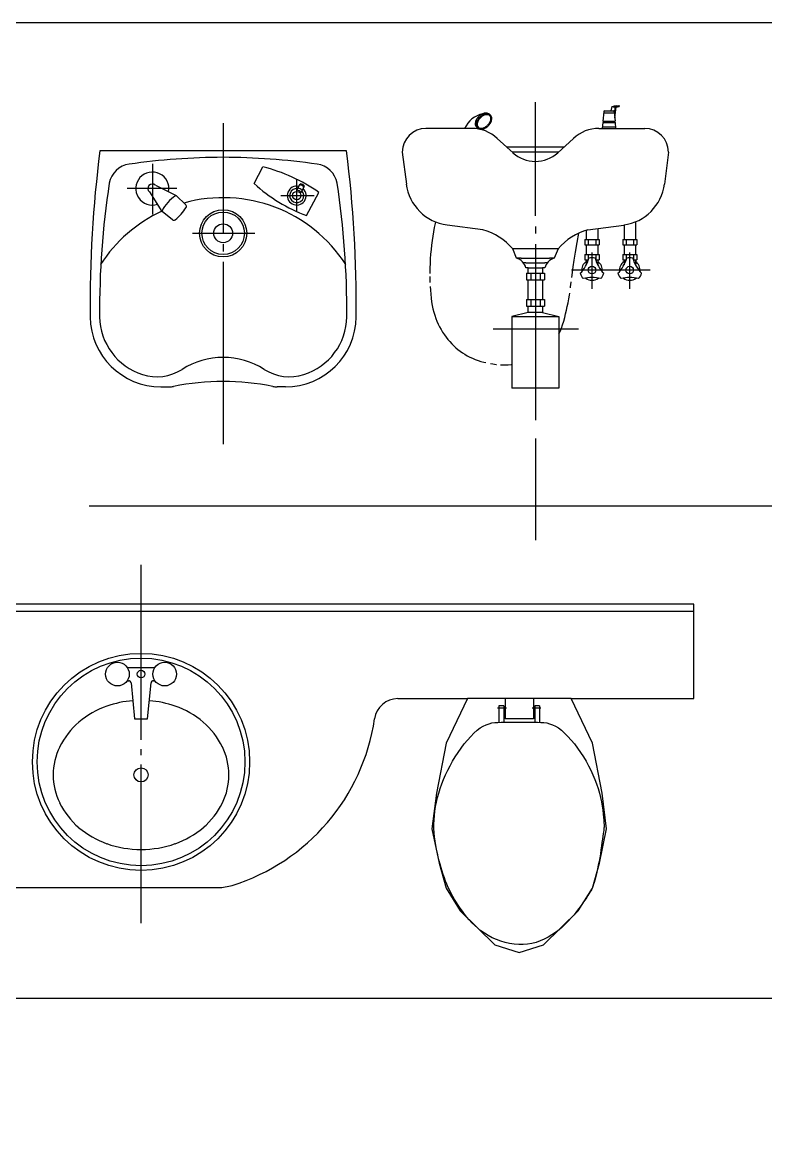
# Model space of a CAD drawing. Header units: inches. Extents: x -1249499 to 290957, y -589671 to 1013543.
# Drawn here: x -1180809 to -1179235, y 301342 to 303723 of the extents above; entities that cross this region are included whole.
import ezdxf

# ---------------------------------------------------------------- set-up
doc = ezdxf.new("R2010")
doc.units = ezdxf.units.IN
doc.header["$MEASUREMENT"] = 0
doc.layers.add('1BATH', color=1, linetype='Continuous')

msp = doc.modelspace()

# ---------------------------------------------------------------- linework, layer by layer
at = {"layer": '1BATH'}
for p, q in [((-1179722.7, 303313.5), (-1179722.7, 303554.4)), ((-1179578, 303534.1), (-1179579.7, 303514.1)), ((-1179578.2, 303531.9), (-1179555.5, 303531.9)), ((-1179576, 303535.9), (-1179557.7, 303535.9)), ((-1179562.4, 303535.9), (-1179559.9, 303545.2)), ((-1179559.9, 303545.2), (-1179552, 303547.4)), ((-1179555.7, 303534.1), (-1179554, 303514.2)), ((-1179555.4, 303530), (-1179553.2, 303545.2)), ((-1179554.6, 303520.8), (-1179551.2, 303543.7)), ((-1179553.2, 303545.2), (-1179545.3, 303547.4)), ((-1179551.2, 303543.7), (-1179545.3, 303545.4)), ((-1179545.3, 303547.4), (-1179545.3, 303545.4)), ((-1180383.8, 303509.5), (-1180383.8, 303277.3)), ((-1179821.1, 303529.4), (-1179819.9, 303528.6)), ((-1179579.9, 303511.4), (-1179581, 303498.7)), ((-1179579.9, 303511.4), (-1179553.8, 303511.4)), ((-1179579.7, 303514.2), (-1179554, 303514.2)), ((-1179578.8, 303514.2), (-1179579.1, 303511.4)), ((-1179554.9, 303514.2), (-1179554.6, 303511.4)), ((-1179553.8, 303511.4), (-1179552.7, 303498.7)), ((-1179857.4, 303498.7), (-1179954.4, 303498.7)), ((-1179845, 303499.6), (-1179842.7, 303498.2)), ((-1179588, 303498.7), (-1179490.9, 303498.7)), ((-1179580.7, 303501.9), (-1179553, 303501.9)), ((-1179803.3, 303477.7), (-1179770, 303447.1)), ((-1179642, 303477.7), (-1179675.3, 303447.1)), ((-1180004.4, 303448.7), (-1179995.9, 303380.9)), ((-1179662.7, 303458.7), (-1179782.6, 303458.7)), ((-1179673.6, 303448.7), (-1179771.7, 303448.7)), ((-1179440.9, 303448.7), (-1179449.4, 303380.9)), ((-1180533.8, 303423.7), (-1180533.8, 303316.7)), ((-1180318.3, 303381.8), (-1180299.6, 303417.1)), ((-1180228, 303323.6), (-1180228, 303389.7)), ((-1180527.4, 303378.5), (-1180483.3, 303356.8)), ((-1180227.5, 303367.9), (-1180220.5, 303381.2)), ((-1180218.7, 303363.3), (-1180211.6, 303376.5)), ((-1180540.1, 303364.2), (-1180513.4, 303323)), ((-1180463.1, 303336.8), (-1180483.1, 303356.5)), ((-1180261.8, 303356.4), (-1180190.8, 303356.4)), ((-1180207.1, 303314), (-1180181.1, 303363)), ((-1180491.2, 303305.2), (-1180513.1, 303322.7)), ((-1179833.7, 303284.1), (-1179909.7, 303294.1)), ((-1179611.6, 303284.1), (-1179535.6, 303294.1)), ((-1179534.8, 303294.2), (-1179534.8, 303263.4)), ((-1179510.5, 303300.8), (-1179510.5, 303263.4)), ((-1180448.8, 303276.6), (-1180316.5, 303276.6)), ((-1179722.7, 303291.1), (-1179722.7, 303276.1)), ((-1179614.8, 303283.2), (-1179614.8, 303263.4)), ((-1179590.5, 303286.9), (-1179590.5, 303263.4)), ((-1180383.8, 303253.3), (-1180383.8, 303238.3)), ((-1179722.7, 303253.6), (-1179722.7, 302880.4)), ((-1179617.7, 303263.4), (-1179587.7, 303263.4)), ((-1179617.7, 303263.4), (-1179617.7, 303252)), ((-1179617.7, 303252), (-1179587.7, 303252)), ((-1179614.8, 303252), (-1179614.8, 303231.5)), ((-1179610.7, 303263.4), (-1179610.7, 303252)), ((-1179594.6, 303263.4), (-1179594.6, 303252)), ((-1179590.5, 303252), (-1179590.5, 303231.5)), ((-1179587.7, 303263.4), (-1179587.7, 303252)), ((-1179537.7, 303263.4), (-1179537.7, 303252)), ((-1179537.7, 303263.4), (-1179507.7, 303263.4)), ((-1179537.7, 303252), (-1179507.7, 303252)), ((-1179534.8, 303252), (-1179534.8, 303231.5)), ((-1179530.7, 303263.4), (-1179530.7, 303252)), ((-1179514.6, 303263.4), (-1179514.6, 303252)), ((-1179510.5, 303252), (-1179510.5, 303231.5)), ((-1179507.7, 303263.4), (-1179507.7, 303252)), ((-1179674.7, 303243.7), (-1179770.7, 303243.7)), ((-1179617.7, 303231.5), (-1179587.7, 303231.5)), ((-1179617.7, 303231.5), (-1179617.7, 303220.2)), ((-1179610.7, 303231.5), (-1179610.7, 303220.2)), ((-1179602.7, 303158.6), (-1179602.7, 303236.1)), ((-1179594.6, 303231.5), (-1179594.6, 303220.2)), ((-1179587.7, 303231.5), (-1179587.7, 303220.2)), ((-1179537.7, 303231.5), (-1179507.7, 303231.5)), ((-1179537.7, 303231.5), (-1179537.7, 303220.2)), ((-1179530.7, 303231.5), (-1179530.7, 303220.2)), ((-1179522.7, 303158.6), (-1179522.7, 303236.1)), ((-1179514.6, 303231.5), (-1179514.6, 303220.2)), ((-1179507.7, 303231.5), (-1179507.7, 303220.2)), ((-1180383.8, 303215.8), (-1180383.8, 302830.1)), ((-1179479.4, 303198.7), (-1179645.9, 303198.7)), ((-1179617.7, 303220.2), (-1179610.3, 303220.2)), ((-1179614.8, 303220.2), (-1179614.8, 303209.6)), ((-1179595.1, 303220.2), (-1179587.7, 303220.2)), ((-1179590.5, 303220.2), (-1179590.5, 303209.6)), ((-1179537.7, 303220.2), (-1179530.3, 303220.2)), ((-1179534.8, 303220.2), (-1179534.8, 303209.6)), ((-1179515.1, 303220.2), (-1179507.7, 303220.2)), ((-1179510.5, 303220.2), (-1179510.5, 303209.6)), ((-1179741.7, 303192.3), (-1179741.7, 303178.3)), ((-1179732.5, 303192.3), (-1179732.5, 303178.3)), ((-1179712.8, 303192.3), (-1179712.8, 303178.3)), ((-1179703.6, 303192.3), (-1179703.6, 303178.3)), ((-1179722.7, 303170.9), (-1179722.7, 302911.8)), ((-1179741.7, 303136.2), (-1179741.7, 303122.2)), ((-1179732.5, 303136.2), (-1179732.5, 303122.2)), ((-1179712.8, 303136.2), (-1179712.8, 303122.2)), ((-1179703.6, 303136.2), (-1179703.6, 303122.2)), ((-1179737.7, 303108.7), (-1179772.7, 303100.1)), ((-1179707.7, 303108.7), (-1179737.7, 303108.7)), ((-1179707.7, 303108.7), (-1179672.7, 303100.1)), ((-1179772.7, 303100.1), (-1179672.7, 303100.1)), ((-1179772.7, 303100.1), (-1179772.7, 302948.7)), ((-1179672.7, 303100.1), (-1179672.7, 302948.7)), ((-1179631.6, 303073.4), (-1179812.3, 303073.4)), ((-1180252, 302951.3), (-1180269.2, 302951.3)), ((-1179672.7, 302948.7), (-1179772.7, 302948.7)), ((-1179722.7, 302842.2), (-1179722.7, 302626.3)), ((-1178694, 302698.7), (-1180667.4, 302698.7)), ((-1180557.7, 302203.5), (-1180557.7, 302574.5)), ((-1179386.7, 302490.8), (-1181006.7, 302490.8)), ((-1179386.7, 302290.8), (-1179386.7, 302490.8)), ((-1181007.7, 302475.8), (-1179386.7, 302475.8)), ((-1180587, 302356.8), (-1180528.4, 302356.8)), ((-1180587, 302328.8), (-1180583.9, 302328.8)), ((-1180578.9, 302324.2), (-1180571.7, 302247.8)), ((-1180543.7, 302247.8), (-1180536.5, 302324.2)), ((-1180531.5, 302328.8), (-1180528.4, 302328.8)), ((-1180013.7, 302290.8), (-1179866.7, 302290.8)), ((-1179866.7, 302290.8), (-1179911.7, 302196.5)), ((-1179646.7, 302290.8), (-1179866.7, 302290.8)), ((-1179783.8, 302270.6), (-1179803.1, 302270.6)), ((-1179789.7, 302275.6), (-1179799.7, 302275.6)), ((-1179799.7, 302275.6), (-1179799.7, 302240.8)), ((-1179789.7, 302275.6), (-1179789.7, 302240.8)), ((-1179786.7, 302290.8), (-1179786.7, 302248.1)), ((-1179711, 302270.6), (-1179729.6, 302270.6)), ((-1179726.7, 302290.8), (-1179726.7, 302248.1)), ((-1179723.7, 302275.6), (-1179723.7, 302240.8)), ((-1179713.7, 302275.6), (-1179723.7, 302275.6)), ((-1179713.7, 302275.6), (-1179713.7, 302240.8)), ((-1179601.7, 302196.5), (-1179646.7, 302290.8)), ((-1179646.7, 302290.8), (-1179386.7, 302290.8)), ((-1180571.7, 302247.8), (-1180543.7, 302247.8)), ((-1179726.7, 302248.1), (-1179786.7, 302248.1)), ((-1180557.7, 302171.1), (-1180557.7, 302184)), ((-1179911.7, 302196.5), (-1179932.1, 302090.5)), ((-1179581.3, 302090.5), (-1179601.7, 302196.5)), ((-1180557.7, 301815.4), (-1180557.7, 302151.1)), ((-1179932.1, 302090.5), (-1179941.7, 302014.7)), ((-1179571.7, 302014.7), (-1179581.3, 302090.5)), ((-1179941.7, 302014.7), (-1179926.7, 301942)), ((-1179586.7, 301942), (-1179571.7, 302014.7)), ((-1179926.7, 301942), (-1179911.7, 301889.1)), ((-1179601.7, 301889.1), (-1179586.7, 301942)), ((-1181006.7, 301890.8), (-1180394.4, 301890.8)), ((-1179911.7, 301889.1), (-1179881.7, 301841)), ((-1179631.7, 301841), (-1179601.7, 301889.1)), ((-1179881.7, 301841), (-1179808.4, 301769.1)), ((-1179705.4, 301769.3), (-1179631.7, 301841)), ((-1179808.4, 301769.1), (-1179756.7, 301753.1)), ((-1179756.7, 301753.1), (-1179705.4, 301769.3)), ((-1176762.5, 301655.4), (-1182846.3, 301655.4))]:
    msp.add_line(p, q, dxfattribs=at)
at = {"layer": '1BATH', "color": 1}
for p, q in [((-1180122.7, 303451.3), (-1180644.8, 303451.3)), ((-1180481.7, 303371.3), (-1180587.2, 303371.3)), ((-1179762.7, 303223.7), (-1179770.7, 303243.7)), ((-1179752.7, 303223.7), (-1179762.7, 303223.7)), ((-1179752.7, 303223.7), (-1179692.7, 303223.7)), ((-1179682.7, 303223.7), (-1179692.7, 303223.7)), ((-1179674.7, 303243.7), (-1179682.7, 303223.7)), ((-1179742.7, 303213.7), (-1179747.7, 303213.7)), ((-1179742.7, 303213.7), (-1179702.7, 303213.7)), ((-1179737.7, 303203.7), (-1179742.7, 303203.7)), ((-1179737.7, 303203.7), (-1179707.7, 303203.7)), ((-1179737.7, 303192.3), (-1179737.7, 303203.7)), ((-1179702.7, 303203.7), (-1179707.7, 303203.7)), ((-1179707.7, 303203.7), (-1179707.7, 303192.3)), ((-1179697.6, 303213.7), (-1179702.7, 303213.7)), ((-1179741.7, 303192.3), (-1179703.6, 303192.3)), ((-1179741.7, 303178.3), (-1179703.6, 303178.3)), ((-1179737.7, 303136.2), (-1179737.7, 303178.3)), ((-1179707.7, 303178.3), (-1179707.7, 303136.2)), ((-1179741.7, 303136.2), (-1179703.6, 303136.2)), ((-1179741.7, 303122.2), (-1179703.6, 303122.2)), ((-1179737.7, 303108.7), (-1179737.7, 303122.2)), ((-1179707.7, 303122.2), (-1179707.7, 303108.7)), ((-1180515.5, 302951.3), (-1180498.3, 302951.3))]:
    msp.add_line(p, q, dxfattribs=at)
at = {"layer": '1BATH'}
for points in [[(-1183059.6, 303723.1), (-1173419.7, 303723.1), (-1173419.7, 298593.7), (-1183059.6, 298593.7)], [(-1179673.9, 302228.7), (-1179667.3, 302223.7), (-1179660.6, 302217.7), (-1179653.7, 302210.7), (-1179646.9, 302203.1), (-1179640.1, 302194.8), (-1179633.5, 302186.1), (-1179627.1, 302177), (-1179621, 302167.6), (-1179615.3, 302158.2), (-1179610, 302148.7), (-1179605.2, 302139.1), (-1179600.7, 302129.4), (-1179596.6, 302119.8), (-1179593, 302110.1), (-1179589.8, 302100.5), (-1179587.1, 302090.9), (-1179584.7, 302081.3), (-1179582.8, 302072), (-1179581.2, 302063), (-1179579.9, 302054.4), (-1179578.9, 302046.5), (-1179578.2, 302039.4), (-1179577.7, 302033.2), (-1179577.3, 302028.1), (-1179577.1, 302024), (-1179577.1, 302020.9), (-1179577.1, 302018.4), (-1179577.3, 302016.2), (-1179577.6, 302014), (-1179578, 302011.5), (-1179578.6, 302008.4), (-1179579.2, 302004.3), (-1179579.9, 301999.2), (-1179580.8, 301993), (-1179581.7, 301986.1), (-1179582.7, 301978.5), (-1179583.8, 301970.4), (-1179585, 301962.2), (-1179586.4, 301953.9), (-1179587.8, 301945.7), (-1179589.3, 301937.9), (-1179590.9, 301930.5), (-1179592.5, 301923.5), (-1179594, 301917.1), (-1179595.5, 301911.3), (-1179597, 301906.1), (-1179598.2, 301901.6), (-1179599.3, 301897.9), (-1179600.2, 301895), (-1179600.9, 301892.7), (-1179601.6, 301890.8), (-1179602.3, 301889.2), (-1179603.1, 301887.6), (-1179604.1, 301885.8), (-1179605.4, 301883.7), (-1179607, 301881.1), (-1179609.1, 301877.7), (-1179611.7, 301873.7), (-1179614.6, 301869), (-1179618, 301863.9), (-1179621.8, 301858.3), (-1179626, 301852.3), (-1179630.6, 301846.1), (-1179635.5, 301839.7), (-1179640.8, 301833.1), (-1179646.5, 301826.5), (-1179652.5, 301820), (-1179658.8, 301813.5), (-1179665.5, 301807.2), (-1179672.5, 301801.2), (-1179679.8, 301795.5), (-1179687.5, 301790.3), (-1179695.5, 301785.5), (-1179703.7, 301781.3), (-1179712.2, 301777.7), (-1179721, 301774.6), (-1179730, 301772.3), (-1179739.1, 301770.7), (-1179748.5, 301769.8), (-1179757.9, 301769.7), (-1179767.5, 301770.4), (-1179777.1, 301772), (-1179786.7, 301774.2), (-1179796.1, 301777), (-1179805.3, 301780.5), (-1179814.1, 301784.5), (-1179822.5, 301788.9), (-1179830.5, 301793.8), (-1179837.9, 301799), (-1179844.7, 301804.4), (-1179851.1, 301810.1), (-1179857, 301816), (-1179862.6, 301822.1), (-1179867.7, 301828.2), (-1179872.6, 301834.5), (-1179877.3, 301840.7), (-1179881.7, 301846.9), (-1179885.9, 301853.1), (-1179890, 301859.3), (-1179893.8, 301865.6), (-1179897.4, 301871.8), (-1179900.9, 301878.1), (-1179904.1, 301884.5), (-1179907.2, 301891), (-1179910, 301897.6), (-1179912.7, 301904.2), (-1179915.2, 301911.1), (-1179917.6, 301918), (-1179919.9, 301925.2), (-1179922.1, 301932.5), (-1179924.2, 301940), (-1179926.3, 301947.6), (-1179928.3, 301955.6), (-1179930.2, 301963.7), (-1179932, 301972), (-1179933.6, 301980.4), (-1179935, 301989.1), (-1179936.1, 301997.9), (-1179937, 302006.8), (-1179937.4, 302015.8), (-1179937.5, 302024.9), (-1179937.1, 302034.1), (-1179936.4, 302043.4), (-1179935.3, 302052.8), (-1179933.8, 302062.2), (-1179931.9, 302071.7), (-1179929.7, 302081.3), (-1179927, 302090.9), (-1179924, 302100.5), (-1179920.7, 302110.2), (-1179916.9, 302119.9), (-1179912.8, 302129.5), (-1179908.3, 302139.1), (-1179903.4, 302148.7), (-1179898.1, 302158.2), (-1179892.4, 302167.7), (-1179886.3, 302177), (-1179879.9, 302186.1), (-1179873.3, 302194.8), (-1179866.5, 302203.1), (-1179859.6, 302210.7), (-1179852.8, 302217.7), (-1179846, 302223.7), (-1179839.4, 302228.7), (-1179833.1, 302232.7), (-1179826.9, 302235.7), (-1179820.7, 302237.8), (-1179814.6, 302239.3), (-1179808.4, 302240.1), (-1179801.9, 302240.6), (-1179795.2, 302240.7), (-1179788.1, 302240.8), (-1179780.6, 302240.8), (-1179772.7, 302240.8), (-1179764.6, 302240.8), (-1179756.4, 302240.8), (-1179748.2, 302240.8), (-1179740.1, 302240.8), (-1179732.3, 302240.8), (-1179724.8, 302240.8), (-1179717.8, 302240.7), (-1179711.1, 302240.6), (-1179704.7, 302240.1), (-1179698.5, 302239.3), (-1179692.4, 302237.8), (-1179686.4, 302235.7), (-1179680.2, 302232.7)]]:
    msp.add_lwpolyline(points, close=True, dxfattribs=at)
for points in [[(-1179842.7, 303498.2, 0.07724), (-1179840, 303497.3, 0.106733), (-1179833.6, 303497.5, 0.072961), (-1179827.9, 303499.9, 0.059433), (-1179822.3, 303504.2, 0.059433), (-1179817.8, 303509.8, 0.072961), (-1179815.4, 303515.4, 0.106733), (-1179815, 303521.8, 0.155407), (-1179817.6, 303526.9, 0.155407), (-1179822.6, 303529.6, 0.106733), (-1179829, 303529.3, 0.072961), (-1179834.7, 303527, 0.059433), (-1179840.4, 303522.6, 0.059433), (-1179844.8, 303517.1, 0.072961), (-1179847.3, 303511.4, 0.106733), (-1179847.6, 303505, 0.155407), (-1179845, 303499.9, 0.155407)], [(-1179847.3, 303501.3, 0.07724), (-1179845, 303499.6, 0.106733)], [(-1179845, 303499.9, 0.04396), (-1179843.8, 303498.8, 0.106733)]]:
    msp.add_lwpolyline(points, format="xyb", dxfattribs=at)
msp.add_lwpolyline([(-1179843.6, 303501.3, 0.155407), (-1179839.6, 303499.2, 0.106733), (-1179834.1, 303499.4, 0.072961), (-1179828.9, 303501.6, 0.059433), (-1179823.7, 303505.6, 0.059433), (-1179819.5, 303510.8, 0.072961), (-1179817.3, 303516, 0.106733), (-1179817, 303521.5, 0.155407), (-1179819, 303525.5, 0.155407), (-1179823, 303527.6, 0.106733), (-1179828.5, 303527.4, 0.072961), (-1179833.7, 303525.3, 0.059433), (-1179839, 303521.2, 0.059433), (-1179843.1, 303516, 0.072961), (-1179845.4, 303510.9, 0.106733), (-1179845.6, 303505.3, 0.155407)], format="xyb", close=True, dxfattribs=at)
for points in [[(-1179934.1, 303300.6), (-1179934.9, 303297.2), (-1179936.7, 303288.6), (-1179938.4, 303279.7), (-1179939.9, 303270.5), (-1179941.3, 303261.2), (-1179942.5, 303251.7), (-1179943.5, 303242.1), (-1179944.4, 303232.3), (-1179945.1, 303222.6), (-1179945.6, 303212.8), (-1179945.9, 303203.1), (-1179946.1, 303193.4), (-1179946.1, 303191.7)], [(-1179645.4, 303183.1), (-1179644.1, 303193.3), (-1179642.5, 303205.3), (-1179640.4, 303219.5), (-1179637.8, 303236.5), (-1179634.3, 303257.1), (-1179630.7, 303277)], [(-1179946.1, 303184.7), (-1179946.1, 303183.8), (-1179945.9, 303174.5), (-1179945.9, 303172.5)], [(-1179945.5, 303163.7), (-1179945, 303156.3), (-1179944.3, 303147.7), (-1179943.4, 303139.4), (-1179942.3, 303131.4), (-1179941, 303123.8), (-1179939.5, 303116.5), (-1179937.8, 303109.6), (-1179935.9, 303102.9), (-1179933.7, 303096.4), (-1179931.2, 303090.2), (-1179928.6, 303084.1), (-1179925.6, 303078.3), (-1179922.4, 303072.6), (-1179919, 303067.1), (-1179915.4, 303061.8), (-1179911.6, 303056.7), (-1179907.7, 303051.8), (-1179903.7, 303047.1), (-1179899.5, 303042.6), (-1179895.3, 303038.3), (-1179890.9, 303034.2), (-1179886.5, 303030.4), (-1179881.9, 303026.8), (-1179877.1, 303023.4), (-1179872.2, 303020.2), (-1179867, 303017.2), (-1179861.6, 303014.4), (-1179856, 303011.8), (-1179850.1, 303009.4), (-1179844.1, 303007.2), (-1179837.9, 303005.3), (-1179831.6, 303003.5), (-1179827.8, 303002.6)], [(-1179648.4, 303160.7), (-1179648, 303163.3), (-1179646.8, 303172.7), (-1179646.6, 303173.8)], [(-1179672.7, 303063.4), (-1179670.3, 303068.6), (-1179667.6, 303075.6), (-1179665, 303082.9), (-1179662.6, 303090.3), (-1179660.5, 303097.9), (-1179658.5, 303105.7), (-1179656.6, 303113.5), (-1179655, 303121.3), (-1179653.4, 303129.3), (-1179652, 303137.4), (-1179650.6, 303145.7), (-1179650, 303150)], [(-1179817.5, 303000.5), (-1179812.4, 302999.7), (-1179805.9, 302998.9), (-1179805.1, 302998.8)], [(-1179796.2, 302998.1), (-1179793.1, 302997.9), (-1179786.7, 302997.9), (-1179780.2, 302998), (-1179773.8, 302998.5), (-1179772.7, 302998.6)]]:
    msp.add_lwpolyline(points, dxfattribs=at)
for centre, radius in [((-1180228, 303356.4), 9), ((-1180383.8, 303276.6), 50), ((-1180383.8, 303276.6), 45), ((-1180383.8, 303276.6), 20), ((-1179602.7, 303198.7), 8.01), ((-1179522.7, 303198.7), 8.01), ((-1180557.7, 302156.8), 230), ((-1180557.7, 302156.8), 220), ((-1180607.7, 302342.8), 25), ((-1180507.7, 302342.8), 25), ((-1180557.7, 302342.8), 8), ((-1180557.7, 302129.3), 15)]:
    msp.add_circle(centre, radius, dxfattribs=at)
for centre, radius, start, end in [((-1179576, 303533.9), 2, 90, 175.1685), ((-1179556.5, 303552.9), 8.36, 246.1964, 293.8036), ((-1179557.7, 303533.9), 2, 4.8317, 90), ((-1179548.7, 303555.1), 8.36, 246.1964, 277.2395), ((-1179821.4, 303474.8), 56.5, 103.013, 154.9438), ((-1179834.9, 303508.8), 15.2, 164.8262, 189.1953), ((-1179829, 303507.2), 21.3, 148.1342, 164.8262), ((-1179821.6, 303502.6), 30, 134.5293, 148.1342), ((-1179821.6, 303502.6), 30, 120.9244, 134.5293), ((-1179826.1, 303510.1), 21.3, 104.2324, 120.9244), ((-1179827.6, 303516), 15.2, 79.8633, 104.2324), ((-1179826.6, 303521.7), 9.4, 54.5977, 79.8633), ((-1179954.4, 303448.7), 50, 90, 180), ((-1179857.4, 303418.7), 80, 47.4767, 90), ((-1179840.6, 303507.9), 9.4, 189.1953, 224.5293), ((-1179806.3, 303426.4), 80.2, 116.7423, 117.5926), ((-1179588, 303418.7), 80, 90, 132.5233), ((-1179490.9, 303448.7), 50, 0, 90), ((-1178151.8, 303128.1), 2513.8, 172.6128, 180.6563), ((-1180377.7, 301973.4), 1464.1, 90.2358, 98.0561), ((-1180389.8, 301973.4), 1464.1, 81.9439, 89.7642), ((-1182615.7, 303128.1), 2513.8, 359.3437, 7.3872), ((-1179722.7, 303498.7), 70, 227.4767, 270), ((-1179722.7, 303498.7), 70, 270, 312.5233), ((-1180575.9, 303373.6), 50, 98.0561, 169.4685), ((-1180382.9, 303078.1), 349.1, 54.6908, 76.1884), ((-1180191.6, 303373.6), 50, 10.5315, 81.9439), ((-1180533.8, 303371.3), 35, 349.0425, 287.7), ((-1178838.4, 303111.3), 1807.2, 171.3627, 180.3715), ((-1180533.8, 303371.3), 9.53, 48.3713, 228.3713), ((-1180084.2, 303640.8), 349.1, 227.8875, 249.3852), ((-1180228, 303356.4), 20, 76.5155, 47.5605), ((-1180228, 303356.4), 15, 81.5092, 42.5668), ((-1180228, 303356.4), 11.5, 36.2665, 87.8095), ((-1180225.8, 303360.6), 11.5, 36.2665, 87.8095), ((-1180222.2, 303367.4), 11.5, 36.2665, 87.8095), ((-1180220.9, 303369.7), 11.5, 36.2665, 87.8095), ((-1181929.1, 303111.3), 1807.2, 359.6285, 8.6373), ((-1179896.7, 303393.3), 100, 187.1257, 262.5054), ((-1179548.6, 303393.3), 100, 277.4946, 352.8743), ((-1180444.6, 303292.2), 75.4, 121.885, 155.1962), ((-1180485.2, 303354.4), 3, 44.6551, 51.5976), ((-1180383.8, 303043), 309, 32.8212, 105.6015), ((-1180383.8, 303043), 309, 114.8549, 147.1788), ((-1180511.3, 303325.1), 3, 225.145, 232.0874), ((-1180560.7, 303395.3), 117.6, 309.838, 326.9046), ((-1180466.6, 303333.3), 5, 333.0674, 44.6551), ((-1180488.1, 303309.1), 5, 232.0874, 303.6752), ((-1179870.3, 303157.6), 131.7, 40.8164, 73.8722), ((-1179575, 303157.6), 131.7, 106.1278, 139.1836), ((-1179770.3, 303196), 28.7, 15.524, 74.476), ((-1179675, 303196), 28.7, 105.524, 164.476), ((-1179683.5, 303245.4), 77.4, 316.1647, 343.8353), ((-1179602.7, 303198.7), 25.9, 75.573, 104.427), ((-1179521.9, 303245.4), 77.4, 196.1647, 223.8353), ((-1179603.5, 303245.4), 77.4, 316.1647, 343.8353), ((-1179522.7, 303198.7), 25.9, 75.573, 104.427), ((-1179441.9, 303245.4), 77.4, 196.1647, 223.8353), ((-1179602.7, 303198.7), 21.7, 124.0935, 188.1823), ((-1179602.7, 303198.7), 21.7, 351.8177, 55.9065), ((-1179522.7, 303198.7), 21.7, 124.0935, 188.1823), ((-1179522.7, 303198.7), 21.7, 351.8177, 55.9065), ((-1179602.7, 303198.7), 25.9, 195.573, 224.427), ((-1179602.7, 303105.4), 77.4, 76.1647, 103.8353), ((-1179602.7, 303198.7), 21.7, 231.8177, 308.1823), ((-1179602.7, 303198.7), 25.9, 315.573, 344.427), ((-1179522.7, 303198.7), 25.9, 195.573, 224.427), ((-1179522.7, 303105.4), 77.4, 76.1647, 103.8353), ((-1179522.7, 303198.7), 21.7, 231.8177, 308.1823), ((-1179522.7, 303198.7), 25.9, 315.573, 344.427), ((-1180515.5, 303101.3), 150, 180.766, 270), ((-1180515.5, 303101.3), 130, 180.766, 252.5236), ((-1180252, 303101.3), 150, 270, 359.234), ((-1180252, 303101.3), 130, 287.4764, 359.234), ((-1180383.8, 302851.3), 162.4, 57.548, 122.452), ((-1180524.6, 303072.7), 100, 252.5236, 302.452), ((-1180243, 303072.7), 100, 237.548, 287.4764), ((-1180383.8, 302418.6), 543.9, 78.8799, 101.1201), ((-1180498.3, 303001.3), 50, 270, 281.1201), ((-1180269.2, 303001.3), 50, 258.8799, 270), ((-1180583.9, 302323.8), 5, 5.3909, 90), ((-1180531.5, 302323.8), 5, 90, 174.6091), ((-1180568.1, 302098.4), 187.1, 109.3849, 130.3466), ((-1180557.7, 302068.8), 218.4, 94.6377, 109.3849), ((-1180557.7, 302068.8), 218.4, 70.6151, 85.3623), ((-1180547.3, 302098.4), 187.1, 49.6534, 70.6151), ((-1180013.7, 302240.8), 50, 90, 171.6404), ((-1180494.5, 302311.4), 435.9, 287.3354, 351.6404), ((-1180584.1, 302117.2), 162.4, 130.3466, 154.0053), ((-1180531.3, 302117.2), 162.4, 25.9947, 49.6534), ((-1180608.8, 302129.3), 134.9, 154.0053, 180), ((-1180506.6, 302129.3), 134.9, 0, 25.9947), ((-1180608.8, 302129.3), 134.9, 180, 205.9947), ((-1180506.6, 302129.3), 134.9, 334.0053, 0), ((-1180584.1, 302141.3), 162.4, 205.9947, 229.6534), ((-1180531.3, 302141.3), 162.4, 310.3466, 334.0053), ((-1180568.1, 302160.1), 187.1, 229.6534, 250.6151), ((-1180547.3, 302160.1), 187.1, 289.3849, 310.3466), ((-1180557.7, 302189.7), 218.4, 250.6151, 270), ((-1180557.7, 302189.7), 218.4, 270, 289.3849), ((-1180394.4, 301990.8), 100, 270, 287.3354)]:
    msp.add_arc(centre, radius, start, end, dxfattribs=at)

doc.saveas('drawing.dxf')
